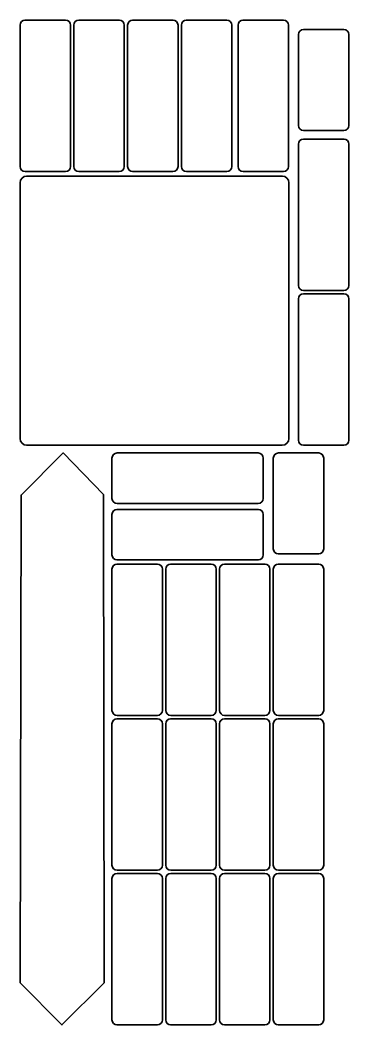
# Model space of a CAD drawing. Header units: inches. Extents: x 2130 to 3109, y -1779 to 1208.
import ezdxf

# ---------------------------------------------------------------- set-up
doc = ezdxf.new("R2010")
doc.units = ezdxf.units.IN
doc.header["$MEASUREMENT"] = 0
doc.layers.add('Capa 1', color=7, linetype='Continuous')

# ---------------------------------------------------------------- blocks, each defined once
blk = doc.blocks.new('block 3')
at = {"layer": 'Capa 1', "color": 250, "lineweight": 35, "true_color": 0x201815}
blk.add_lwpolyline([(2380.1, -1653.9), (2254.8, -1779.1), (2130.3, -1654), (2133.2, -204.3), (2258.4, -79.1), (2379, -202.8), (2380.1, -1653.9)], dxfattribs=at)
blk = doc.blocks.new('block 4')
at = {"layer": 'Capa 1', "color": 250, "lineweight": 35, "true_color": 0x201815}
blk.add_open_spline([(3018.8, -859.1), (3018.8, -859.1), (2898.8, -859.1), (2898.8, -859.1), (2890.5, -859.1), (2883.8, -852.4), (2883.8, -844.1), (2883.8, -844.1), (2883.8, -424.1), (2883.8, -424.1), (2883.8, -415.8), (2890.5, -409.1), (2898.8, -409.1), (2898.8, -409.1), (3018.8, -409.1), (3018.8, -409.1), (3027.1, -409.1), (3033.8, -415.8), (3033.8, -424.1), (3033.8, -424.1), (3033.8, -844.1), (3033.8, -844.1), (3033.8, -852.4), (3027.1, -859.1), (3018.8, -859.1)], degree=3, knots=[0, 0, 0, 0, 1, 1, 1, 2, 2, 2, 3, 3, 3, 4, 4, 4, 5, 5, 5, 6, 6, 6, 7, 7, 7, 8, 8, 8, 8], dxfattribs=at)
blk = doc.blocks.new('block 5')
at = {"layer": 'Capa 1', "color": 250, "lineweight": 35, "true_color": 0x201815}
blk.add_open_spline([(3093.8, 404), (3093.8, 404), (2973.8, 404), (2973.8, 404), (2965.5, 404), (2958.8, 410.7), (2958.8, 419), (2958.8, 419), (2958.8, 839), (2958.8, 839), (2958.8, 847.2), (2965.5, 854), (2973.8, 854), (2973.8, 854), (3093.8, 854), (3093.8, 854), (3102.1, 854), (3108.8, 847.2), (3108.8, 839), (3108.8, 839), (3108.8, 419), (3108.8, 419), (3108.8, 410.7), (3102.1, 404), (3093.8, 404)], degree=3, knots=[0, 0, 0, 0, 1, 1, 1, 2, 2, 2, 3, 3, 3, 4, 4, 4, 5, 5, 5, 6, 6, 6, 7, 7, 7, 8, 8, 8, 8], dxfattribs=at)
blk = doc.blocks.new('block 6')
at = {"layer": 'Capa 1', "color": 250, "lineweight": 35, "true_color": 0x201815}
blk.add_open_spline([(3093.8, -56), (3093.8, -56), (2973.8, -56), (2973.8, -56), (2965.5, -56), (2958.8, -49.3), (2958.8, -41), (2958.8, -41), (2958.8, 379), (2958.8, 379), (2958.8, 387.2), (2965.5, 394), (2973.8, 394), (2973.8, 394), (3093.8, 394), (3093.8, 394), (3102.1, 394), (3108.8, 387.2), (3108.8, 379), (3108.8, 379), (3108.8, -41), (3108.8, -41), (3108.8, -49.3), (3102.1, -56), (3093.8, -56)], degree=3, knots=[0, 0, 0, 0, 1, 1, 1, 2, 2, 2, 3, 3, 3, 4, 4, 4, 5, 5, 5, 6, 6, 6, 7, 7, 7, 8, 8, 8, 8], dxfattribs=at)
blk = doc.blocks.new('block 7')
at = {"layer": 'Capa 1', "color": 250, "lineweight": 35, "true_color": 0x201815}
blk.add_open_spline([(2858.8, -859.1), (2858.8, -859.1), (2738.8, -859.1), (2738.8, -859.1), (2730.5, -859.1), (2723.8, -852.4), (2723.8, -844.1), (2723.8, -844.1), (2723.8, -424.1), (2723.8, -424.1), (2723.8, -415.8), (2730.5, -409.1), (2738.8, -409.1), (2738.8, -409.1), (2858.8, -409.1), (2858.8, -409.1), (2867.1, -409.1), (2873.8, -415.8), (2873.8, -424.1), (2873.8, -424.1), (2873.8, -844.1), (2873.8, -844.1), (2873.8, -852.4), (2867.1, -859.1), (2858.8, -859.1)], degree=3, knots=[0, 0, 0, 0, 1, 1, 1, 2, 2, 2, 3, 3, 3, 4, 4, 4, 5, 5, 5, 6, 6, 6, 7, 7, 7, 8, 8, 8, 8], dxfattribs=at)
blk = doc.blocks.new('block 8')
at = {"layer": 'Capa 1', "color": 250, "lineweight": 35, "true_color": 0x201815}
blk.add_open_spline([(2698.8, -859.1), (2698.8, -859.1), (2578.8, -859.1), (2578.8, -859.1), (2570.5, -859.1), (2563.8, -852.4), (2563.8, -844.1), (2563.8, -844.1), (2563.8, -424.1), (2563.8, -424.1), (2563.8, -415.8), (2570.5, -409.1), (2578.8, -409.1), (2578.8, -409.1), (2698.8, -409.1), (2698.8, -409.1), (2707.1, -409.1), (2713.8, -415.8), (2713.8, -424.1), (2713.8, -424.1), (2713.8, -844.1), (2713.8, -844.1), (2713.8, -852.4), (2707.1, -859.1), (2698.8, -859.1)], degree=3, knots=[0, 0, 0, 0, 1, 1, 1, 2, 2, 2, 3, 3, 3, 4, 4, 4, 5, 5, 5, 6, 6, 6, 7, 7, 7, 8, 8, 8, 8], dxfattribs=at)
blk = doc.blocks.new('block 9')
at = {"layer": 'Capa 1', "color": 250, "lineweight": 35, "true_color": 0x201815}
blk.add_open_spline([(2538.8, -859.1), (2538.8, -859.1), (2418.8, -859.1), (2418.8, -859.1), (2410.5, -859.1), (2403.8, -852.4), (2403.8, -844.1), (2403.8, -844.1), (2403.8, -424.1), (2403.8, -424.1), (2403.8, -415.8), (2410.5, -409.1), (2418.8, -409.1), (2418.8, -409.1), (2538.8, -409.1), (2538.8, -409.1), (2547.1, -409.1), (2553.8, -415.8), (2553.8, -424.1), (2553.8, -424.1), (2553.8, -844.1), (2553.8, -844.1), (2553.8, -852.4), (2547.1, -859.1), (2538.8, -859.1)], degree=3, knots=[0, 0, 0, 0, 1, 1, 1, 2, 2, 2, 3, 3, 3, 4, 4, 4, 5, 5, 5, 6, 6, 6, 7, 7, 7, 8, 8, 8, 8], dxfattribs=at)
blk = doc.blocks.new('block 10')
at = {"layer": 'Capa 1', "color": 250, "lineweight": 35, "true_color": 0x201815}
blk.add_open_spline([(2745.3, 757.7), (2745.3, 757.7), (2625.3, 757.7), (2625.3, 757.7), (2617, 757.7), (2610.3, 764.4), (2610.3, 772.7), (2610.3, 772.7), (2610.3, 1192.7), (2610.3, 1192.7), (2610.3, 1201), (2617, 1207.7), (2625.3, 1207.7), (2625.3, 1207.7), (2745.3, 1207.7), (2745.3, 1207.7), (2753.6, 1207.7), (2760.3, 1201), (2760.3, 1192.7), (2760.3, 1192.7), (2760.3, 772.7), (2760.3, 772.7), (2760.3, 764.4), (2753.6, 757.7), (2745.3, 757.7)], degree=3, knots=[0, 0, 0, 0, 1, 1, 1, 2, 2, 2, 3, 3, 3, 4, 4, 4, 5, 5, 5, 6, 6, 6, 7, 7, 7, 8, 8, 8, 8], dxfattribs=at)
blk = doc.blocks.new('block 11')
at = {"layer": 'Capa 1', "color": 250, "lineweight": 35, "true_color": 0x201815}
blk.add_open_spline([(2913.8, 757.7), (2913.8, 757.7), (2793.8, 757.7), (2793.8, 757.7), (2785.5, 757.7), (2778.8, 764.4), (2778.8, 772.7), (2778.8, 772.7), (2778.8, 1192.7), (2778.8, 1192.7), (2778.8, 1201), (2785.5, 1207.7), (2793.8, 1207.7), (2793.8, 1207.7), (2913.8, 1207.7), (2913.8, 1207.7), (2922.1, 1207.7), (2928.8, 1201), (2928.8, 1192.7), (2928.8, 1192.7), (2928.8, 772.7), (2928.8, 772.7), (2928.8, 764.4), (2922.1, 757.7), (2913.8, 757.7)], degree=3, knots=[0, 0, 0, 0, 1, 1, 1, 2, 2, 2, 3, 3, 3, 4, 4, 4, 5, 5, 5, 6, 6, 6, 7, 7, 7, 8, 8, 8, 8], dxfattribs=at)
blk = doc.blocks.new('block 12')
at = {"layer": 'Capa 1', "color": 250, "lineweight": 35, "true_color": 0x201815}
blk.add_open_spline([(2585.3, 757.7), (2585.3, 757.7), (2465.3, 757.7), (2465.3, 757.7), (2457, 757.7), (2450.3, 764.4), (2450.3, 772.7), (2450.3, 772.7), (2450.3, 1192.7), (2450.3, 1192.7), (2450.3, 1201), (2457, 1207.7), (2465.3, 1207.7), (2465.3, 1207.7), (2585.3, 1207.7), (2585.3, 1207.7), (2593.6, 1207.7), (2600.3, 1201), (2600.3, 1192.7), (2600.3, 1192.7), (2600.3, 772.7), (2600.3, 772.7), (2600.3, 764.4), (2593.6, 757.7), (2585.3, 757.7)], degree=3, knots=[0, 0, 0, 0, 1, 1, 1, 2, 2, 2, 3, 3, 3, 4, 4, 4, 5, 5, 5, 6, 6, 6, 7, 7, 7, 8, 8, 8, 8], dxfattribs=at)
blk = doc.blocks.new('block 13')
at = {"layer": 'Capa 1', "color": 250, "lineweight": 35, "true_color": 0x201815}
blk.add_open_spline([(2425.3, 757.7), (2425.3, 757.7), (2305.3, 757.7), (2305.3, 757.7), (2297, 757.7), (2290.3, 764.4), (2290.3, 772.7), (2290.3, 772.7), (2290.3, 1192.7), (2290.3, 1192.7), (2290.3, 1201), (2297, 1207.7), (2305.3, 1207.7), (2305.3, 1207.7), (2425.3, 1207.7), (2425.3, 1207.7), (2433.6, 1207.7), (2440.3, 1201), (2440.3, 1192.7), (2440.3, 1192.7), (2440.3, 772.7), (2440.3, 772.7), (2440.3, 764.4), (2433.6, 757.7), (2425.3, 757.7)], degree=3, knots=[0, 0, 0, 0, 1, 1, 1, 2, 2, 2, 3, 3, 3, 4, 4, 4, 5, 5, 5, 6, 6, 6, 7, 7, 7, 8, 8, 8, 8], dxfattribs=at)
blk = doc.blocks.new('block 14')
at = {"layer": 'Capa 1', "color": 250, "lineweight": 35, "true_color": 0x201815}
blk.add_open_spline([(2265.3, 757.7), (2265.3, 757.7), (2145.3, 757.7), (2145.3, 757.7), (2137, 757.7), (2130.3, 764.4), (2130.3, 772.7), (2130.3, 772.7), (2130.3, 1192.7), (2130.3, 1192.7), (2130.3, 1201), (2137, 1207.7), (2145.3, 1207.7), (2145.3, 1207.7), (2265.3, 1207.7), (2265.3, 1207.7), (2273.6, 1207.7), (2280.3, 1201), (2280.3, 1192.7), (2280.3, 1192.7), (2280.3, 772.7), (2280.3, 772.7), (2280.3, 764.4), (2273.6, 757.7), (2265.3, 757.7)], degree=3, knots=[0, 0, 0, 0, 1, 1, 1, 2, 2, 2, 3, 3, 3, 4, 4, 4, 5, 5, 5, 6, 6, 6, 7, 7, 7, 8, 8, 8, 8], dxfattribs=at)
blk = doc.blocks.new('block 15')
at = {"layer": 'Capa 1', "color": 250, "lineweight": 35, "true_color": 0x201815}
blk.add_open_spline([(2403.8, -382), (2403.8, -382), (2403.8, -262), (2403.8, -262), (2403.8, -253.7), (2410.5, -247), (2418.8, -247), (2418.8, -247), (2838.8, -247), (2838.8, -247), (2847.1, -247), (2853.8, -253.7), (2853.8, -262), (2853.8, -262), (2853.8, -382), (2853.8, -382), (2853.8, -390.3), (2847.1, -397), (2838.8, -397), (2838.8, -397), (2418.8, -397), (2418.8, -397), (2410.5, -397), (2403.8, -390.3), (2403.8, -382)], degree=3, knots=[0, 0, 0, 0, 1, 1, 1, 2, 2, 2, 3, 3, 3, 4, 4, 4, 5, 5, 5, 6, 6, 6, 7, 7, 7, 8, 8, 8, 8], dxfattribs=at)
blk = doc.blocks.new('block 16')
at = {"layer": 'Capa 1', "color": 250, "lineweight": 35, "true_color": 0x201815}
blk.add_open_spline([(2403.8, -214.1), (2403.8, -214.1), (2403.8, -94.1), (2403.8, -94.1), (2403.8, -85.8), (2410.5, -79.1), (2418.8, -79.1), (2418.8, -79.1), (2838.8, -79.1), (2838.8, -79.1), (2847.1, -79.1), (2853.8, -85.8), (2853.8, -94.1), (2853.8, -94.1), (2853.8, -214.1), (2853.8, -214.1), (2853.8, -222.4), (2847.1, -229.1), (2838.8, -229.1), (2838.8, -229.1), (2418.8, -229.1), (2418.8, -229.1), (2410.5, -229.1), (2403.8, -222.4), (2403.8, -214.1)], degree=3, knots=[0, 0, 0, 0, 1, 1, 1, 2, 2, 2, 3, 3, 3, 4, 4, 4, 5, 5, 5, 6, 6, 6, 7, 7, 7, 8, 8, 8, 8], dxfattribs=at)
blk = doc.blocks.new('block 18')
at = {"layer": 'Capa 1', "color": 250, "lineweight": 35, "true_color": 0x201815}
blk.add_open_spline([(3018.8, -1319.1), (3018.8, -1319.1), (2898.8, -1319.1), (2898.8, -1319.1), (2890.5, -1319.1), (2883.8, -1312.4), (2883.8, -1304.1), (2883.8, -1304.1), (2883.8, -884.1), (2883.8, -884.1), (2883.8, -875.8), (2890.5, -869.1), (2898.8, -869.1), (2898.8, -869.1), (3018.8, -869.1), (3018.8, -869.1), (3027.1, -869.1), (3033.8, -875.8), (3033.8, -884.1), (3033.8, -884.1), (3033.8, -1304.1), (3033.8, -1304.1), (3033.8, -1312.4), (3027.1, -1319.1), (3018.8, -1319.1)], degree=3, knots=[0, 0, 0, 0, 1, 1, 1, 2, 2, 2, 3, 3, 3, 4, 4, 4, 5, 5, 5, 6, 6, 6, 7, 7, 7, 8, 8, 8, 8], dxfattribs=at)
blk = doc.blocks.new('block 19')
at = {"layer": 'Capa 1', "color": 250, "lineweight": 35, "true_color": 0x201815}
blk.add_open_spline([(2858.8, -1319.1), (2858.8, -1319.1), (2738.8, -1319.1), (2738.8, -1319.1), (2730.5, -1319.1), (2723.8, -1312.4), (2723.8, -1304.1), (2723.8, -1304.1), (2723.8, -884.1), (2723.8, -884.1), (2723.8, -875.8), (2730.5, -869.1), (2738.8, -869.1), (2738.8, -869.1), (2858.8, -869.1), (2858.8, -869.1), (2867.1, -869.1), (2873.8, -875.8), (2873.8, -884.1), (2873.8, -884.1), (2873.8, -1304.1), (2873.8, -1304.1), (2873.8, -1312.4), (2867.1, -1319.1), (2858.8, -1319.1)], degree=3, knots=[0, 0, 0, 0, 1, 1, 1, 2, 2, 2, 3, 3, 3, 4, 4, 4, 5, 5, 5, 6, 6, 6, 7, 7, 7, 8, 8, 8, 8], dxfattribs=at)
blk = doc.blocks.new('block 20')
at = {"layer": 'Capa 1', "color": 250, "lineweight": 35, "true_color": 0x201815}
blk.add_open_spline([(2698.8, -1319.1), (2698.8, -1319.1), (2578.8, -1319.1), (2578.8, -1319.1), (2570.5, -1319.1), (2563.8, -1312.4), (2563.8, -1304.1), (2563.8, -1304.1), (2563.8, -884.1), (2563.8, -884.1), (2563.8, -875.8), (2570.5, -869.1), (2578.8, -869.1), (2578.8, -869.1), (2698.8, -869.1), (2698.8, -869.1), (2707.1, -869.1), (2713.8, -875.8), (2713.8, -884.1), (2713.8, -884.1), (2713.8, -1304.1), (2713.8, -1304.1), (2713.8, -1312.4), (2707.1, -1319.1), (2698.8, -1319.1)], degree=3, knots=[0, 0, 0, 0, 1, 1, 1, 2, 2, 2, 3, 3, 3, 4, 4, 4, 5, 5, 5, 6, 6, 6, 7, 7, 7, 8, 8, 8, 8], dxfattribs=at)
blk = doc.blocks.new('block 21')
at = {"layer": 'Capa 1', "color": 250, "lineweight": 35, "true_color": 0x201815}
blk.add_open_spline([(2538.8, -1319.1), (2538.8, -1319.1), (2418.8, -1319.1), (2418.8, -1319.1), (2410.5, -1319.1), (2403.8, -1312.4), (2403.8, -1304.1), (2403.8, -1304.1), (2403.8, -884.1), (2403.8, -884.1), (2403.8, -875.8), (2410.5, -869.1), (2418.8, -869.1), (2418.8, -869.1), (2538.8, -869.1), (2538.8, -869.1), (2547.1, -869.1), (2553.8, -875.8), (2553.8, -884.1), (2553.8, -884.1), (2553.8, -1304.1), (2553.8, -1304.1), (2553.8, -1312.4), (2547.1, -1319.1), (2538.8, -1319.1)], degree=3, knots=[0, 0, 0, 0, 1, 1, 1, 2, 2, 2, 3, 3, 3, 4, 4, 4, 5, 5, 5, 6, 6, 6, 7, 7, 7, 8, 8, 8, 8], dxfattribs=at)
blk = doc.blocks.new('block 17')
at = {"layer": 'Capa 1'}
for name in ['block 21', 'block 20', 'block 19', 'block 18']:
    blk.add_blockref(name, (0, 0), dxfattribs=at)
blk = doc.blocks.new('block 23')
at = {"layer": 'Capa 1', "color": 250, "lineweight": 35, "true_color": 0x201815}
blk.add_open_spline([(3018.8, -1779.1), (3018.8, -1779.1), (2898.8, -1779.1), (2898.8, -1779.1), (2890.5, -1779.1), (2883.8, -1772.4), (2883.8, -1764.1), (2883.8, -1764.1), (2883.8, -1344.1), (2883.8, -1344.1), (2883.8, -1335.8), (2890.5, -1329.1), (2898.8, -1329.1), (2898.8, -1329.1), (3018.8, -1329.1), (3018.8, -1329.1), (3027.1, -1329.1), (3033.8, -1335.8), (3033.8, -1344.1), (3033.8, -1344.1), (3033.8, -1764.1), (3033.8, -1764.1), (3033.8, -1772.4), (3027.1, -1779.1), (3018.8, -1779.1)], degree=3, knots=[0, 0, 0, 0, 1, 1, 1, 2, 2, 2, 3, 3, 3, 4, 4, 4, 5, 5, 5, 6, 6, 6, 7, 7, 7, 8, 8, 8, 8], dxfattribs=at)
blk = doc.blocks.new('block 24')
at = {"layer": 'Capa 1', "color": 250, "lineweight": 35, "true_color": 0x201815}
blk.add_open_spline([(2858.8, -1779.1), (2858.8, -1779.1), (2738.8, -1779.1), (2738.8, -1779.1), (2730.5, -1779.1), (2723.8, -1772.4), (2723.8, -1764.1), (2723.8, -1764.1), (2723.8, -1344.1), (2723.8, -1344.1), (2723.8, -1335.8), (2730.5, -1329.1), (2738.8, -1329.1), (2738.8, -1329.1), (2858.8, -1329.1), (2858.8, -1329.1), (2867.1, -1329.1), (2873.8, -1335.8), (2873.8, -1344.1), (2873.8, -1344.1), (2873.8, -1764.1), (2873.8, -1764.1), (2873.8, -1772.4), (2867.1, -1779.1), (2858.8, -1779.1)], degree=3, knots=[0, 0, 0, 0, 1, 1, 1, 2, 2, 2, 3, 3, 3, 4, 4, 4, 5, 5, 5, 6, 6, 6, 7, 7, 7, 8, 8, 8, 8], dxfattribs=at)
blk = doc.blocks.new('block 25')
at = {"layer": 'Capa 1', "color": 250, "lineweight": 35, "true_color": 0x201815}
blk.add_open_spline([(2698.8, -1779.1), (2698.8, -1779.1), (2578.8, -1779.1), (2578.8, -1779.1), (2570.5, -1779.1), (2563.8, -1772.4), (2563.8, -1764.1), (2563.8, -1764.1), (2563.8, -1344.1), (2563.8, -1344.1), (2563.8, -1335.8), (2570.5, -1329.1), (2578.8, -1329.1), (2578.8, -1329.1), (2698.8, -1329.1), (2698.8, -1329.1), (2707.1, -1329.1), (2713.8, -1335.8), (2713.8, -1344.1), (2713.8, -1344.1), (2713.8, -1764.1), (2713.8, -1764.1), (2713.8, -1772.4), (2707.1, -1779.1), (2698.8, -1779.1)], degree=3, knots=[0, 0, 0, 0, 1, 1, 1, 2, 2, 2, 3, 3, 3, 4, 4, 4, 5, 5, 5, 6, 6, 6, 7, 7, 7, 8, 8, 8, 8], dxfattribs=at)
blk = doc.blocks.new('block 26')
at = {"layer": 'Capa 1', "color": 250, "lineweight": 35, "true_color": 0x201815}
blk.add_open_spline([(2538.8, -1779.1), (2538.8, -1779.1), (2418.8, -1779.1), (2418.8, -1779.1), (2410.5, -1779.1), (2403.8, -1772.4), (2403.8, -1764.1), (2403.8, -1764.1), (2403.8, -1344.1), (2403.8, -1344.1), (2403.8, -1335.8), (2410.5, -1329.1), (2418.8, -1329.1), (2418.8, -1329.1), (2538.8, -1329.1), (2538.8, -1329.1), (2547.1, -1329.1), (2553.8, -1335.8), (2553.8, -1344.1), (2553.8, -1344.1), (2553.8, -1764.1), (2553.8, -1764.1), (2553.8, -1772.4), (2547.1, -1779.1), (2538.8, -1779.1)], degree=3, knots=[0, 0, 0, 0, 1, 1, 1, 2, 2, 2, 3, 3, 3, 4, 4, 4, 5, 5, 5, 6, 6, 6, 7, 7, 7, 8, 8, 8, 8], dxfattribs=at)
blk = doc.blocks.new('block 22')
at = {"layer": 'Capa 1'}
for name in ['block 26', 'block 25', 'block 24', 'block 23']:
    blk.add_blockref(name, (0, 0), dxfattribs=at)
blk = doc.blocks.new('block 2')
at = {"layer": 'Capa 1', "color": 250, "lineweight": 35, "true_color": 0x201815}
for points in [[(3093.8, 879.6), (3093.8, 879.6), (2973.8, 879.6), (2973.8, 879.6), (2965.5, 879.6), (2958.8, 886.3), (2958.8, 894.6), (2958.8, 894.6), (2958.8, 1164.6), (2958.8, 1164.6), (2958.8, 1172.9), (2965.5, 1179.6), (2973.8, 1179.6), (2973.8, 1179.6), (3093.8, 1179.6), (3093.8, 1179.6), (3102.1, 1179.6), (3108.8, 1172.9), (3108.8, 1164.6), (3108.8, 1164.6), (3108.8, 894.6), (3108.8, 894.6), (3108.8, 886.3), (3102.1, 879.6), (3093.8, 879.6)], [(2910.3, -56), (2910.3, -56), (2150.3, -56), (2150.3, -56), (2139.3, -56), (2130.3, -47.1), (2130.3, -36), (2130.3, -36), (2130.3, 724), (2130.3, 724), (2130.3, 735), (2139.3, 744), (2150.3, 744), (2150.3, 744), (2910.3, 744), (2910.3, 744), (2921.4, 744), (2930.3, 735), (2930.3, 724), (2930.3, 724), (2930.3, -36), (2930.3, -36), (2930.3, -47.1), (2921.4, -56), (2910.3, -56)], [(3018.8, -379.1), (3018.8, -379.1), (2898.8, -379.1), (2898.8, -379.1), (2890.5, -379.1), (2883.8, -372.4), (2883.8, -364.1), (2883.8, -364.1), (2883.8, -94.1), (2883.8, -94.1), (2883.8, -85.8), (2890.5, -79.1), (2898.8, -79.1), (2898.8, -79.1), (3018.8, -79.1), (3018.8, -79.1), (3027.1, -79.1), (3033.8, -85.8), (3033.8, -94.1), (3033.8, -94.1), (3033.8, -364.1), (3033.8, -364.1), (3033.8, -372.4), (3027.1, -379.1), (3018.8, -379.1)]]:
    blk.add_open_spline(points, degree=3, knots=[0, 0, 0, 0, 1, 1, 1, 2, 2, 2, 3, 3, 3, 4, 4, 4, 5, 5, 5, 6, 6, 6, 7, 7, 7, 8, 8, 8, 8], dxfattribs=at)
at = {"layer": 'Capa 1'}
for name in ['block 14', 'block 13', 'block 12', 'block 10', 'block 11', 'block 5', 'block 6', 'block 3', 'block 16', 'block 15', 'block 9', 'block 8', 'block 7', 'block 4', 'block 17', 'block 22']:
    blk.add_blockref(name, (0, 0), dxfattribs=at)

msp = doc.modelspace()

# ---------------------------------------------------------------- block references
at = {"layer": 'Capa 1'}
msp.add_blockref('block 2', (0, 0), dxfattribs=at)

doc.saveas('drawing.dxf')
